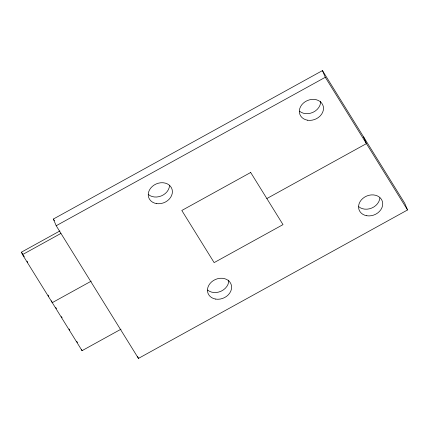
<?xml version="1.0" encoding="UTF-8"?>
<svg xmlns="http://www.w3.org/2000/svg" width="429" height="429" viewBox="0 0 429 429"><rect width="100%" height="100%" fill="white"/><g stroke="black" fill="none" stroke-linecap="round" stroke-linejoin="round"><path stroke-width="0.64" d="M53.362 219.042L322.463 70.592L404.724 203.266L407.55 209.958L138.449 358.408L56.194 225.734L53.362 219.042L54.413 220.731M56.194 225.734L325.295 77.284L322.463 70.592M121.042 329.166L82.046 350.675L22.49 254.622L21.45 252.155L59.867 230.963M22.49 254.622L60.907 233.43M91.264 281.14L52.268 302.649L51.485 300.799M266.849 198.552L366.42 143.624L363.594 136.926M325.295 77.284L407.55 209.958M21.45 252.155L22.501 253.85M23.204 254.982L24.255 256.676M27.054 261.197L27.756 262.328M48.075 295.098L48.777 296.23M55.781 307.529L56.483 308.66M61.385 316.57L62.087 317.701M69.09 329L69.793 330.132M76.802 341.43L77.499 342.562M137.677 356.579L138.449 358.408M81.526 349.442L82.046 350.675M379.874 197.855A12.398 10.146 -22.9 0 1 371.723 208.06A12.398 10.146 -22.9 0 1 358.746 206.708M320.667 101.239A12.398 10.146 -22.9 0 1 313.09 112.275A12.398 10.146 -22.9 0 1 299.517 111.186M169.546 185.687A12.398 10.146 -22.9 0 1 161.395 195.892A12.398 10.146 -22.9 0 1 148.413 194.541M228.786 280.121A12.398 10.146 -22.9 0 1 221.208 291.152A12.398 10.146 -22.9 0 1 207.641 290.063M250.681 172.485L181.81 210.478L214.135 262.618L283.011 224.624L250.681 172.485M366.779 215.739A12.398 10.146 -22.9 0 0 382.491 201.861A12.398 10.146 -22.9 0 0 362.655 198.573A12.398 10.146 -22.9 0 0 366.779 215.739M307.555 120.211A12.398 10.146 -22.9 0 0 323.268 106.338A12.398 10.146 -22.9 0 0 303.432 103.051A12.398 10.146 -22.9 0 0 307.555 120.211M215.674 299.093A12.398 10.146 -22.9 0 0 231.387 285.221A12.398 10.146 -22.9 0 0 211.551 281.933A12.398 10.146 -22.9 0 0 215.674 299.093M156.451 203.571A12.398 10.146 -22.9 0 0 172.163 189.693A12.398 10.146 -22.9 0 0 152.327 186.411A12.398 10.146 -22.9 0 0 156.451 203.571"/></g></svg>
